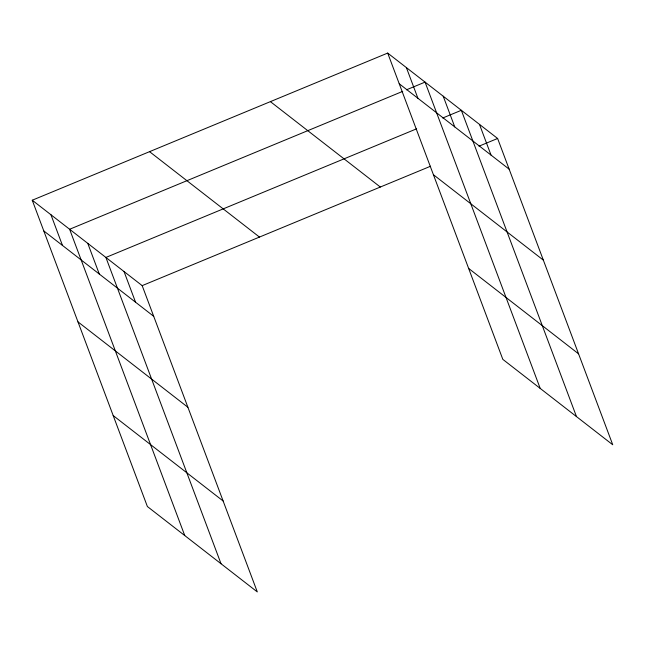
<?xml version="1.0" encoding="UTF-8"?>
<svg xmlns="http://www.w3.org/2000/svg" width="645" height="645" viewBox="0 0 645 645"><rect width="100%" height="100%" fill="white"/><g stroke="black" fill="none" stroke-linecap="round" stroke-linejoin="round"><path stroke-width="0.97" d="M32.25 200.224L142.174 285.63L257.307 591.925L147.383 506.527L32.25 200.224L387.693 53.075L497.618 138.473L612.75 444.776L502.826 359.37L387.693 53.075M402.73 91.356L69.62 229.265L184.752 535.56M406.455 89.816L425.071 82.109L540.204 388.411M416.662 128.79L105.901 257.444L221.025 563.746M442.728 118.003L461.344 110.295L576.477 416.589M142.174 285.63L430.594 166.225M479.001 146.181L497.618 138.473M399.239 83.769L509.155 169.175M433.424 174.722L543.34 260.12M270.4 101.636L380.324 187.034M468.641 268.425L578.565 353.831M149.551 151.664L259.467 237.07M43.787 230.918L153.712 316.324M77.972 321.871L187.897 407.277M113.198 415.574L223.114 500.98M479.485 124.38L491.022 155.082M443.212 96.202L454.749 126.896M406.382 67.588L417.92 98.29M124.034 271.537L135.571 302.231M87.76 243.35L99.298 274.052M50.939 214.745L62.476 245.439"/></g></svg>
